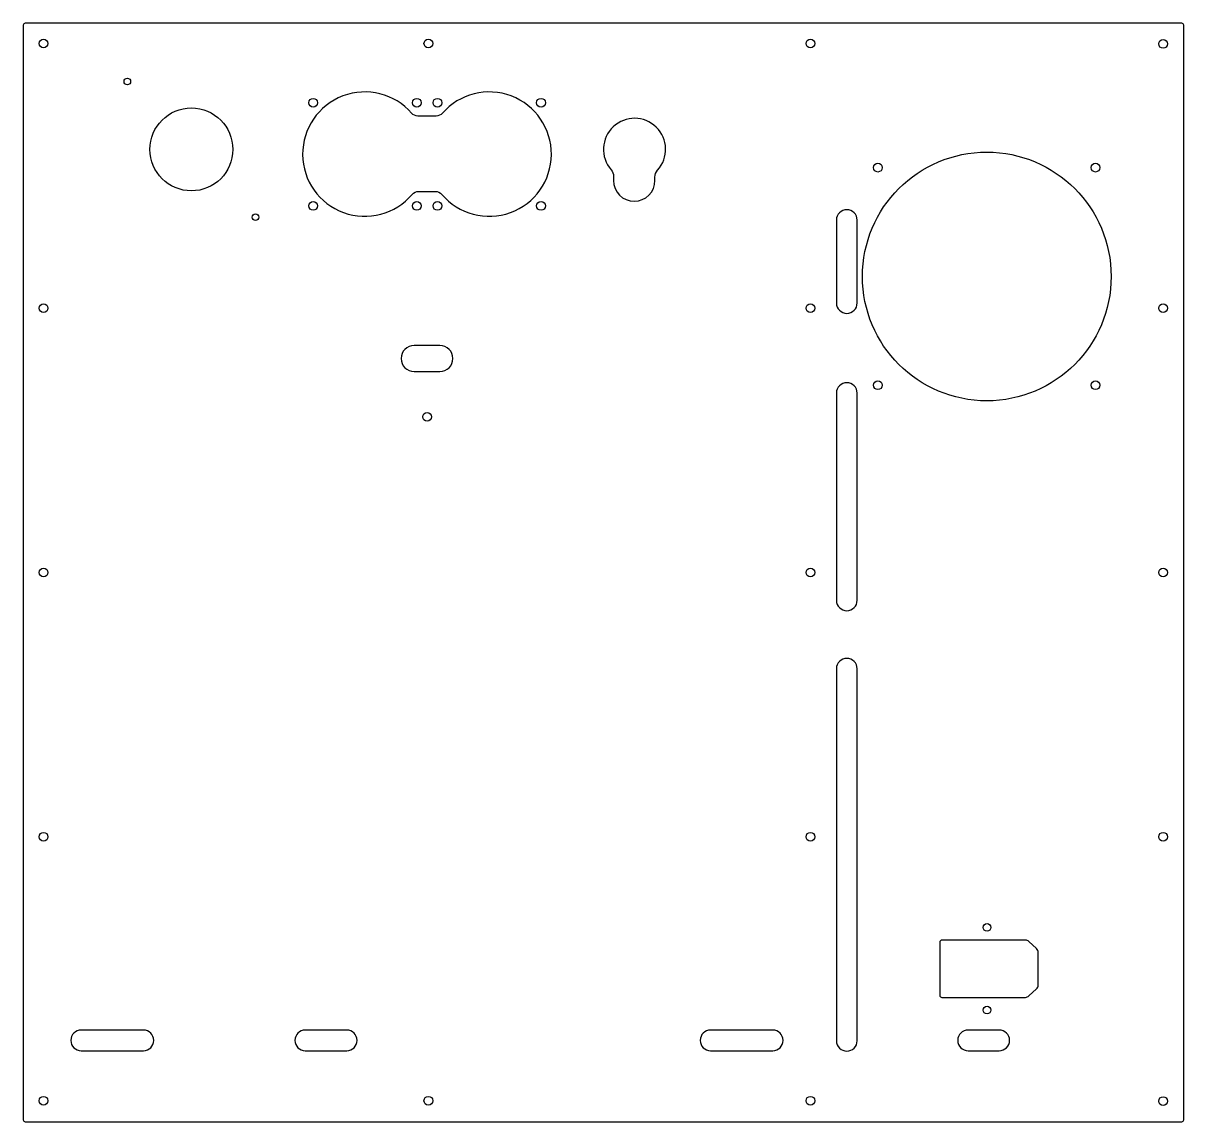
# Model space of a CAD drawing. Header units: millimetres. Extents: x -226 to 334, y -648 to -118.
import ezdxf

# ---------------------------------------------------------------- set-up
doc = ezdxf.new("R2010")
doc.units = ezdxf.units.MM
doc.layers.get('0').update_dxf_attribs({"linetype": 'CONTINUOUS'})

msp = doc.modelspace()

# ---------------------------------------------------------------- linework, layer by layer
for points in [[(-226.11, -646.75, 0.414214), (-225.11, -647.75), (332.9, -647.75, 0.414214), (333.9, -646.75), (333.9, -118.75, 0.414214), (332.9, -117.75), (-225.11, -117.75, 0.414214), (-226.11, -118.75)], [(-38.67, -161.17, 2.694937), (-38.38, -200.31, -0.220355), (-35.33, -198.9), (-27.19, -198.9, -0.220355), (-24.14, -200.31, 2.694937), (-23.85, -161.17, -0.216481), (-26.87, -162.54), (-35.66, -162.54, -0.216481)], [(58.73, -191.7), (58.73, -193.62, 1), (78.73, -193.62), (78.73, -192, -0.185272), (80.02, -188.66, 2.21508), (57.52, -188.43, -0.180052)], [(166.29, -252.72, 1), (176.29, -252.72), (176.29, -212.72, 1), (166.29, -212.72)], [(-37.52, -285.79), (-25.02, -285.79, 1), (-25.02, -273.29), (-31.22, -273.29, 0.00384), (-31.32, -273.29), (-37.52, -273.29, 1)], [(166.29, -396.17, 1), (176.29, -396.17), (176.29, -296.17, 1), (166.29, -296.17)], [(176.29, -429.17, 1), (166.29, -429.17), (166.29, -608.65, 1), (176.29, -608.65)], [(263.66, -581.78), (263.66, -566.05, 0.208319), (262.87, -564.22), (259.17, -560.78, 0.189539), (257.47, -560.11), (217.16, -560.11, 0.414214), (216.16, -561.11), (216.16, -586.71, 0.414214), (217.16, -587.71), (257.47, -587.71, 0.189539), (259.17, -587.04), (262.87, -583.61, 0.208319)], [(-198.13, -613.47), (-168.13, -613.47, 1), (-168.13, -603.47), (-198.13, -603.47, 1)], [(-70.01, -613.47, 1), (-70.01, -603.47), (-90.01, -603.47, 1), (-90.01, -613.47)], [(105.55, -603.47, 1), (105.55, -613.47), (135.55, -613.47, 1), (135.55, -603.47)], [(244.82, -603.48), (229.82, -603.48, 1), (229.82, -613.48), (244.82, -613.48, 1)]]:
    msp.add_lwpolyline(points, format="xyb", close=True)
for centre, radius in [((-216.28, -127.57), 2.1), ((-30.62, -127.57), 2.1), ((153.72, -127.57), 2.1), ((323.9, -127.75), 2.1), ((-175.86, -145.91), 1.6), ((-86.21, -156.09), 2.1), ((-36.21, -156.09), 2.1), ((-26.26, -156.09), 2.1), ((23.74, -156.09), 2.1), ((-144.96, -178.62), 20), ((238.83, -239.93), 60), ((186.33, -187.43), 2.1), ((291.33, -187.43), 2.1), ((-86.21, -205.9), 2.1), ((-36.21, -205.9), 2.1), ((-26.26, -205.9), 2.1), ((23.74, -205.9), 2.1), ((-114.06, -211.34), 1.6), ((-216.27, -255.23), 2.1), ((153.73, -255.23), 2.1), ((323.9, -255.23), 2.1), ((186.33, -292.43), 2.1), ((291.33, -292.43), 2.1), ((-31.25, -307.65), 2.1), ((-216.27, -382.73), 2.1), ((153.73, -382.73), 2.1), ((323.9, -382.75), 2.1), ((-216.27, -510.23), 2.1), ((153.73, -510.23), 2.1), ((323.9, -510.22), 2.1), ((238.96, -553.96), 1.85), ((238.96, -593.86), 1.85), ((-216.28, -637.57), 2.1), ((-30.62, -637.57), 2.1), ((153.72, -637.57), 2.1), ((323.9, -637.75), 2.1)]:
    msp.add_circle(centre, radius)

doc.saveas('drawing.dxf')
